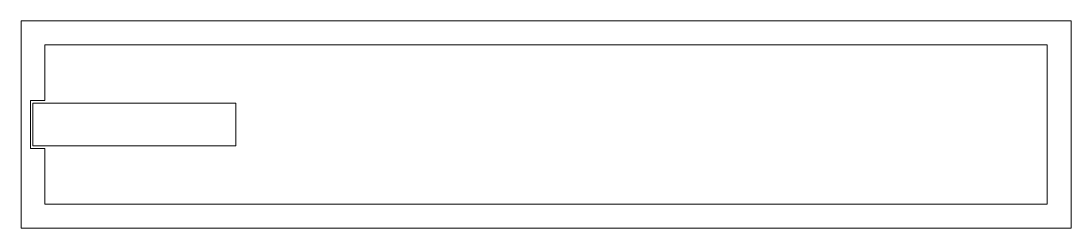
# Model space of a CAD drawing. Header units: metres. Extents: x -220 to 220, y -43 to 43.
import ezdxf

# ---------------------------------------------------------------- set-up
doc = ezdxf.new("R2010")
doc.units = ezdxf.units.M

msp = doc.modelspace()

# ---------------------------------------------------------------- linework, layer by layer
at = {"lineweight": 13}
for p, q in [((-220, 43.4), (220, 43.4)), ((-220, 43.4), (-220, -43.4)), ((220, 43.4), (220, -43.4)), ((-210, 33.4), (210, 33.4)), ((-210, 33.4), (-210, 10)), ((210, 33.4), (210, -33.4)), ((-216, 10), (-210, 10)), ((-216, 10), (-216, -10)), ((-216, -10), (-210, -10)), ((-210, -10), (-210, -33.4)), ((-210, -33.4), (210, -33.4)), ((-220, -43.4), (220, -43.4))]:
    msp.add_line(p, q, dxfattribs=at)
at = {"lineweight": 13, "flags": 128}
msp.add_lwpolyline([(-130, 9), (-130, -9), (-215, -9), (-215, 9)], close=True, dxfattribs=at)

doc.saveas('drawing.dxf')
